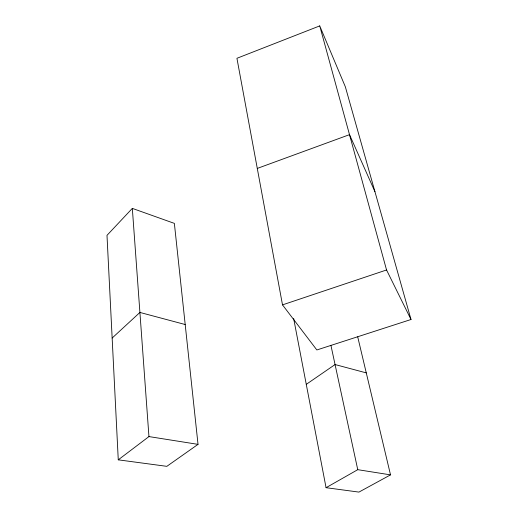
<?xml version="1.0" encoding="UTF-8"?>
<svg xmlns="http://www.w3.org/2000/svg" width="518" height="518" viewBox="0 0 518 518"><rect width="100%" height="100%" fill="white"/><g stroke="black" fill="none" stroke-linecap="round" stroke-linejoin="round"><path stroke-width="0.78" d="M132.33 208.385L106.993 235.353L118.266 459.835L166.835 466.342L198.025 444.36L174.365 223.381L132.33 208.385L148.951 436.583L118.266 459.835M112.147 338.053L139.912 312.438L185.191 324.527M306.267 384.356L335.062 364.549L366.271 372.882M293.648 318.479L326.062 487.691L357.757 469.677L390.52 474.87L357.705 336.836M390.52 474.87L358.935 492.1L326.062 487.691M319.736 25.9L236.927 58.294L282.504 304.875L316.848 349.967L411.007 319.502L345.351 86.817L319.736 25.9L386.551 269.975L411.007 319.502M257.284 168.421L349.508 134.654L374.935 191.654M282.504 304.875L386.551 269.975M148.951 436.583L198.025 444.36M330.97 345.59L357.757 469.677"/></g></svg>
